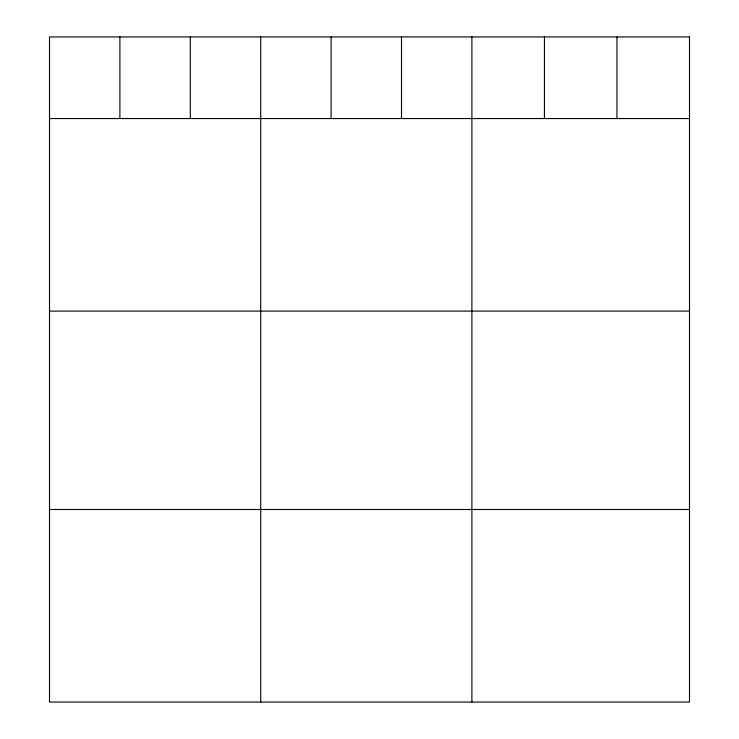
<?xml version="1.0" encoding="UTF-8"?>
<svg xmlns="http://www.w3.org/2000/svg" width="739" height="739" viewBox="0 0 739 739"><rect width="100%" height="100%" fill="white"/><g stroke="black" fill="none" stroke-linecap="round" stroke-linejoin="round"><path stroke-width="1.11" d="M49.504 118.545L689.496 118.545M49.504 311.101L689.496 311.101M49.504 509.494L689.496 509.494M616.963 36.95L616.963 118.545M544.431 36.95L544.431 118.545M471.898 36.95L471.898 702.05M401.499 36.95L401.499 118.545M331.1 36.95L331.1 118.545M260.701 36.95L260.701 702.05M190.302 36.95L190.302 118.545M119.903 36.95L119.903 118.545M689.496 36.95L49.504 36.95L49.504 702.05L689.496 702.05L689.496 36.95"/></g></svg>
